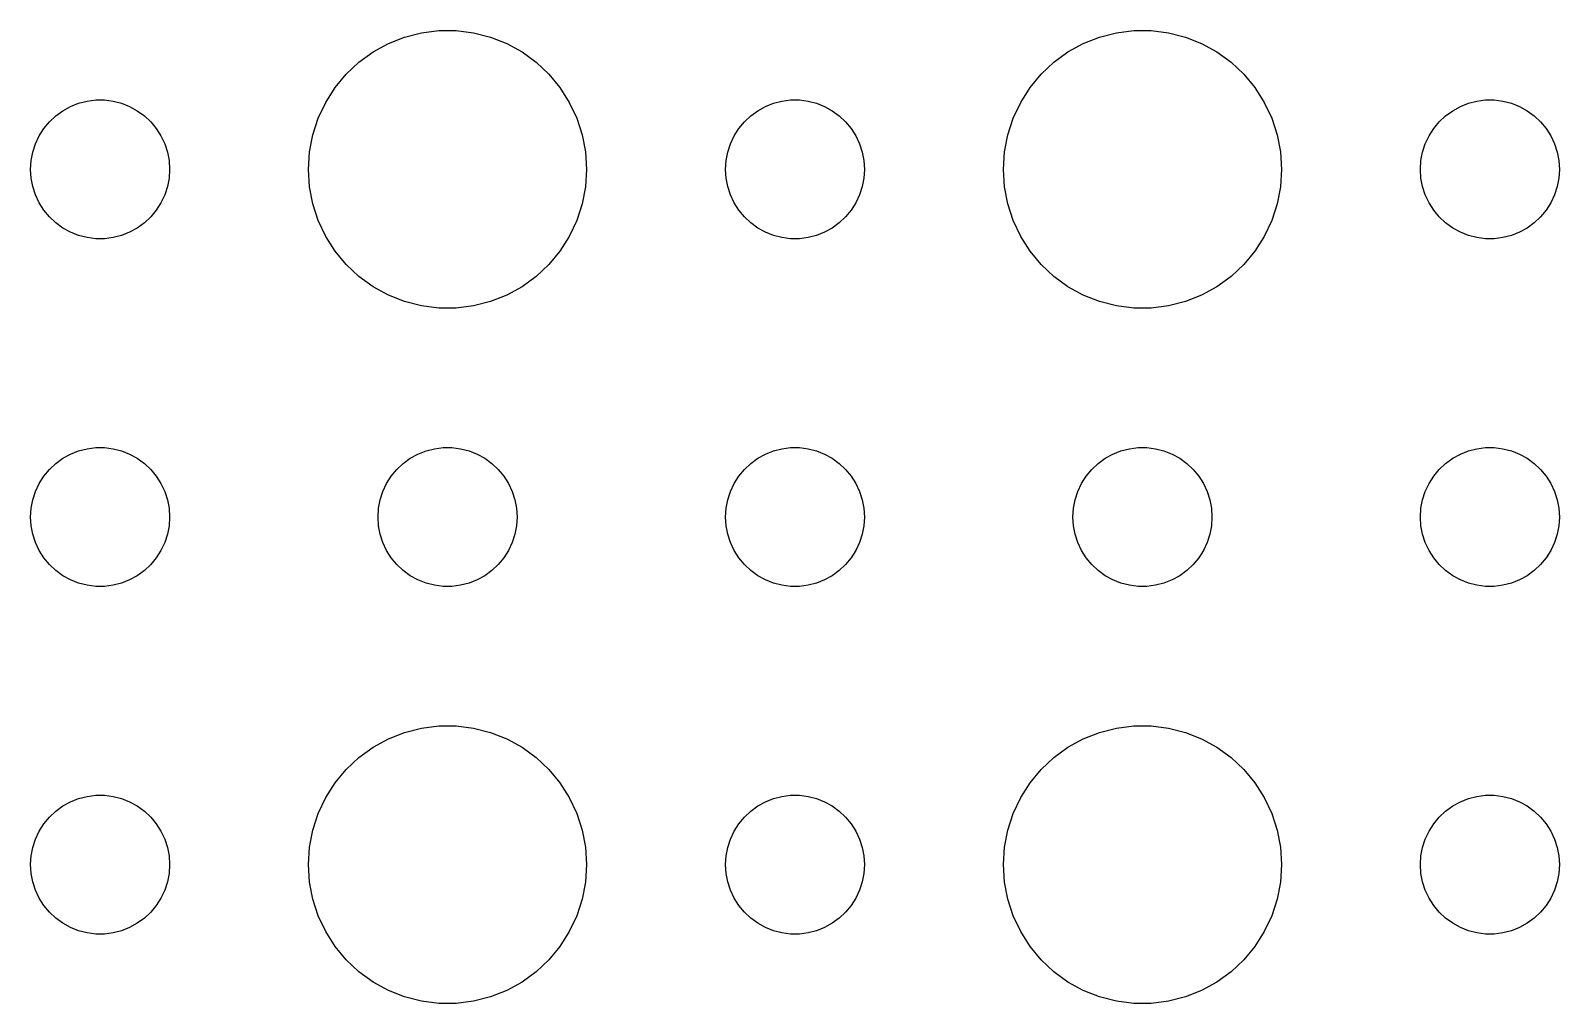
# Model space of a CAD drawing. Header units: metres. Extents: x -150 to 150, y -149 to 149.
# Drawn here: x -1.5 to 31.5, y 49.51 to 70.49 of the extents above; entities that cross this region are included whole.
import ezdxf

# ---------------------------------------------------------------- set-up
doc = ezdxf.new("R2010")
doc.units = ezdxf.units.M

msp = doc.modelspace()

# ---------------------------------------------------------------- linework, layer by layer
for p, q in [((6.22266, 70.2145), (6.57294, 70.3532)), ((6.57294, 70.3532), (6.93785, 70.4469)), ((6.93785, 70.4469), (7.31161, 70.4941)), ((7.31161, 70.4941), (7.68837, 70.4941)), ((7.68837, 70.4941), (8.06213, 70.4469)), ((8.06213, 70.4469), (8.42705, 70.3532)), ((8.42705, 70.3532), (8.77733, 70.2145)), ((21.2227, 70.2145), (21.5729, 70.3532)), ((21.5729, 70.3532), (21.9379, 70.4469)), ((21.9379, 70.4469), (22.3116, 70.4941)), ((22.3116, 70.4941), (22.6884, 70.4941)), ((22.6884, 70.4941), (23.0621, 70.4469)), ((23.0621, 70.4469), (23.427, 70.3532)), ((23.427, 70.3532), (23.7773, 70.2145)), ((5.58772, 69.8115), (5.89252, 70.033)), ((5.89252, 70.033), (6.22266, 70.2145)), ((8.77733, 70.2145), (9.10747, 70.033)), ((9.10747, 70.033), (9.41226, 69.8115)), ((20.5877, 69.8115), (20.8925, 70.033)), ((20.8925, 70.033), (21.2227, 70.2145)), ((23.7773, 70.2145), (24.1075, 70.033)), ((24.1075, 70.033), (24.4123, 69.8115)), ((5.31308, 69.5536), (5.58772, 69.8115)), ((9.41226, 69.8115), (9.6869, 69.5536)), ((20.3131, 69.5536), (20.5877, 69.8115)), ((24.4123, 69.8115), (24.6869, 69.5536)), ((5.07294, 69.2634), (5.31308, 69.5536)), ((9.6869, 69.5536), (9.92705, 69.2634)), ((20.0729, 69.2634), (20.3131, 69.5536)), ((24.6869, 69.5536), (24.927, 69.2634)), ((-0.46352, 68.9266), (-0.28107, 68.9734)), ((-0.28107, 68.9734), (-0.09418, 68.997)), ((-0.09418, 68.997), (0.09418, 68.997)), ((0.09418, 68.997), (0.28107, 68.9734)), ((0.28107, 68.9734), (0.46352, 68.9266)), ((4.87108, 68.9453), (5.07294, 69.2634)), ((9.92705, 69.2634), (10.1289, 68.9453)), ((14.5365, 68.9266), (14.7189, 68.9734)), ((14.7189, 68.9734), (14.9058, 68.997)), ((14.9058, 68.997), (15.0942, 68.997)), ((15.0942, 68.997), (15.2811, 68.9734)), ((15.2811, 68.9734), (15.4635, 68.9266)), ((19.8711, 68.9453), (20.0729, 69.2634)), ((24.927, 69.2634), (25.1289, 68.9453)), ((29.5365, 68.9266), (29.7189, 68.9734)), ((29.7189, 68.9734), (29.9058, 68.997)), ((29.9058, 68.997), (30.0942, 68.997)), ((30.0942, 68.997), (30.2811, 68.9734)), ((30.2811, 68.9734), (30.4635, 68.9266)), ((-1.09344, 68.5268), (-0.95613, 68.6558)), ((-0.95613, 68.6558), (-0.80373, 68.7665)), ((-0.80373, 68.7665), (-0.63866, 68.8572)), ((-0.63866, 68.8572), (-0.46352, 68.9266)), ((0.46352, 68.9266), (0.63866, 68.8572)), ((0.63866, 68.8572), (0.80373, 68.7665)), ((0.80373, 68.7665), (0.95613, 68.6558)), ((0.95613, 68.6558), (1.09344, 68.5268)), ((4.71066, 68.6044), (4.87108, 68.9453)), ((10.1289, 68.9453), (10.2893, 68.6044)), ((13.9065, 68.5268), (14.0439, 68.6558)), ((14.0439, 68.6558), (14.1963, 68.7665)), ((14.1963, 68.7665), (14.3613, 68.8572)), ((14.3613, 68.8572), (14.5365, 68.9266)), ((15.4635, 68.9266), (15.6387, 68.8572)), ((15.6387, 68.8572), (15.8037, 68.7665)), ((15.8037, 68.7665), (15.9561, 68.6558)), ((15.9561, 68.6558), (16.0934, 68.5268)), ((19.7107, 68.6044), (19.8711, 68.9453)), ((25.1289, 68.9453), (25.2893, 68.6044)), ((28.9065, 68.5268), (29.0439, 68.6558)), ((29.0439, 68.6558), (29.1963, 68.7665)), ((29.1963, 68.7665), (29.3613, 68.8572)), ((29.3613, 68.8572), (29.5365, 68.9266)), ((30.4635, 68.9266), (30.6387, 68.8572)), ((30.6387, 68.8572), (30.8037, 68.7665)), ((30.8037, 68.7665), (30.9561, 68.6558)), ((30.9561, 68.6558), (31.0934, 68.5268)), ((-1.31445, 68.2226), (-1.21352, 68.3817)), ((-1.21352, 68.3817), (-1.09344, 68.5268)), ((1.09344, 68.5268), (1.21352, 68.3817)), ((1.21352, 68.3817), (1.31445, 68.2226)), ((4.59424, 68.2461), (4.71066, 68.6044)), ((10.2893, 68.6044), (10.4057, 68.2461)), ((13.6855, 68.2226), (13.7865, 68.3817)), ((13.7865, 68.3817), (13.9065, 68.5268)), ((16.0934, 68.5268), (16.2135, 68.3817)), ((16.2135, 68.3817), (16.3145, 68.2226)), ((19.5942, 68.2461), (19.7107, 68.6044)), ((25.2893, 68.6044), (25.4057, 68.2461)), ((28.6855, 68.2226), (28.7865, 68.3817)), ((28.7865, 68.3817), (28.9065, 68.5268)), ((31.0934, 68.5268), (31.2135, 68.3817)), ((31.2135, 68.3817), (31.3145, 68.2226)), ((-1.45287, 67.873), (-1.39465, 68.0522)), ((-1.39465, 68.0522), (-1.31445, 68.2226)), ((1.31445, 68.2226), (1.39465, 68.0522)), ((1.39465, 68.0522), (1.45287, 67.873)), ((4.52365, 67.876), (4.59424, 68.2461)), ((10.4057, 68.2461), (10.4763, 67.876)), ((13.5471, 67.873), (13.6053, 68.0522)), ((13.6053, 68.0522), (13.6855, 68.2226)), ((16.3145, 68.2226), (16.3947, 68.0522)), ((16.3947, 68.0522), (16.4529, 67.873)), ((19.5237, 67.876), (19.5942, 68.2461)), ((25.4057, 68.2461), (25.4763, 67.876)), ((28.5471, 67.873), (28.6053, 68.0522)), ((28.6053, 68.0522), (28.6855, 68.2226)), ((31.3145, 68.2226), (31.3947, 68.0522)), ((31.3947, 68.0522), (31.4529, 67.873)), ((-1.5, 67.5), (-1.48816, 67.688)), ((-1.48816, 67.688), (-1.45287, 67.873)), ((1.45287, 67.873), (1.48816, 67.688)), ((1.48816, 67.688), (1.5, 67.5)), ((4.5, 67.5), (4.52365, 67.876)), ((10.4763, 67.876), (10.5, 67.5)), ((13.5, 67.5), (13.5118, 67.688)), ((13.5118, 67.688), (13.5471, 67.873)), ((16.4529, 67.873), (16.4882, 67.688)), ((16.4882, 67.688), (16.5, 67.5)), ((19.5, 67.5), (19.5237, 67.876)), ((25.4763, 67.876), (25.5, 67.5)), ((28.5, 67.5), (28.5118, 67.688)), ((28.5118, 67.688), (28.5471, 67.873)), ((31.4529, 67.873), (31.4882, 67.688)), ((31.4882, 67.688), (31.5, 67.5)), ((-1.48816, 67.312), (-1.5, 67.5)), ((1.5, 67.5), (1.48816, 67.312)), ((4.52365, 67.124), (4.5, 67.5)), ((10.5, 67.5), (10.4763, 67.124)), ((13.5118, 67.312), (13.5, 67.5)), ((16.5, 67.5), (16.4882, 67.312)), ((19.5237, 67.124), (19.5, 67.5)), ((25.5, 67.5), (25.4763, 67.124)), ((28.5118, 67.312), (28.5, 67.5)), ((31.5, 67.5), (31.4882, 67.312)), ((-1.45287, 67.127), (-1.48816, 67.312)), ((-1.39465, 66.9478), (-1.45287, 67.127)), ((1.45287, 67.127), (1.39465, 66.9478)), ((1.48816, 67.312), (1.45287, 67.127)), ((4.59424, 66.7539), (4.52365, 67.124)), ((10.4763, 67.124), (10.4057, 66.7539)), ((13.5471, 67.127), (13.5118, 67.312)), ((13.6053, 66.9478), (13.5471, 67.127)), ((16.4529, 67.127), (16.3947, 66.9478)), ((16.4882, 67.312), (16.4529, 67.127)), ((19.5942, 66.7539), (19.5237, 67.124)), ((25.4763, 67.124), (25.4057, 66.7539)), ((28.5471, 67.127), (28.5118, 67.312)), ((28.6053, 66.9478), (28.5471, 67.127)), ((31.4529, 67.127), (31.3947, 66.9478)), ((31.4882, 67.312), (31.4529, 67.127)), ((-1.31445, 66.7774), (-1.39465, 66.9478)), ((-1.21352, 66.6183), (-1.31445, 66.7774)), ((1.31445, 66.7774), (1.21352, 66.6183)), ((1.39465, 66.9478), (1.31445, 66.7774)), ((4.71066, 66.3956), (4.59424, 66.7539)), ((10.4057, 66.7539), (10.2893, 66.3956)), ((13.6855, 66.7774), (13.6053, 66.9478)), ((13.7865, 66.6183), (13.6855, 66.7774)), ((16.3145, 66.7774), (16.2135, 66.6183)), ((16.3947, 66.9478), (16.3145, 66.7774)), ((19.7107, 66.3956), (19.5942, 66.7539)), ((25.4057, 66.7539), (25.2893, 66.3956)), ((28.6855, 66.7774), (28.6053, 66.9478)), ((28.7865, 66.6183), (28.6855, 66.7774)), ((31.3145, 66.7774), (31.2135, 66.6183)), ((31.3947, 66.9478), (31.3145, 66.7774)), ((-1.09344, 66.4732), (-1.21352, 66.6183)), ((-0.95613, 66.3442), (-1.09344, 66.4732)), ((-0.80373, 66.2335), (-0.95613, 66.3442)), ((0.95613, 66.3442), (0.80373, 66.2335)), ((1.09344, 66.4732), (0.95613, 66.3442)), ((1.21352, 66.6183), (1.09344, 66.4732)), ((4.87108, 66.0547), (4.71066, 66.3956)), ((10.2893, 66.3956), (10.1289, 66.0547)), ((13.9065, 66.4732), (13.7865, 66.6183)), ((14.0439, 66.3442), (13.9065, 66.4732)), ((14.1963, 66.2335), (14.0439, 66.3442)), ((15.9561, 66.3442), (15.8037, 66.2335)), ((16.0934, 66.4732), (15.9561, 66.3442)), ((16.2135, 66.6183), (16.0934, 66.4732)), ((19.8711, 66.0547), (19.7107, 66.3956)), ((25.2893, 66.3956), (25.1289, 66.0547)), ((28.9065, 66.4732), (28.7865, 66.6183)), ((29.0439, 66.3442), (28.9065, 66.4732)), ((29.1963, 66.2335), (29.0439, 66.3442)), ((30.9561, 66.3442), (30.8037, 66.2335)), ((31.0934, 66.4732), (30.9561, 66.3442)), ((31.2135, 66.6183), (31.0934, 66.4732)), ((-0.63866, 66.1428), (-0.80373, 66.2335)), ((-0.46352, 66.0734), (-0.63866, 66.1428)), ((-0.28107, 66.0266), (-0.46352, 66.0734)), ((-0.09418, 66.003), (-0.28107, 66.0266)), ((0.09418, 66.003), (-0.09418, 66.003)), ((0.28107, 66.0266), (0.09418, 66.003)), ((0.46352, 66.0734), (0.28107, 66.0266)), ((0.63866, 66.1428), (0.46352, 66.0734)), ((0.80373, 66.2335), (0.63866, 66.1428)), ((5.07294, 65.7366), (4.87108, 66.0547)), ((10.1289, 66.0547), (9.92705, 65.7366)), ((14.3613, 66.1428), (14.1963, 66.2335)), ((14.5365, 66.0734), (14.3613, 66.1428)), ((14.7189, 66.0266), (14.5365, 66.0734)), ((14.9058, 66.003), (14.7189, 66.0266)), ((15.0942, 66.003), (14.9058, 66.003)), ((15.2811, 66.0266), (15.0942, 66.003)), ((15.4635, 66.0734), (15.2811, 66.0266)), ((15.6387, 66.1428), (15.4635, 66.0734)), ((15.8037, 66.2335), (15.6387, 66.1428)), ((20.0729, 65.7366), (19.8711, 66.0547)), ((25.1289, 66.0547), (24.927, 65.7366)), ((29.3613, 66.1428), (29.1963, 66.2335)), ((29.5365, 66.0734), (29.3613, 66.1428)), ((29.7189, 66.0266), (29.5365, 66.0734)), ((29.9058, 66.003), (29.7189, 66.0266)), ((30.0942, 66.003), (29.9058, 66.003)), ((30.2811, 66.0266), (30.0942, 66.003)), ((30.4635, 66.0734), (30.2811, 66.0266)), ((30.6387, 66.1428), (30.4635, 66.0734)), ((30.8037, 66.2335), (30.6387, 66.1428)), ((5.31308, 65.4464), (5.07294, 65.7366)), ((9.92705, 65.7366), (9.6869, 65.4464)), ((20.3131, 65.4464), (20.0729, 65.7366)), ((24.927, 65.7366), (24.6869, 65.4464)), ((5.58772, 65.1885), (5.31308, 65.4464)), ((9.6869, 65.4464), (9.41226, 65.1885)), ((20.5877, 65.1885), (20.3131, 65.4464)), ((24.6869, 65.4464), (24.4123, 65.1885)), ((5.89252, 64.967), (5.58772, 65.1885)), ((9.41226, 65.1885), (9.10747, 64.967)), ((20.8925, 64.967), (20.5877, 65.1885)), ((24.4123, 65.1885), (24.1075, 64.967)), ((6.22266, 64.7855), (5.89252, 64.967)), ((6.57294, 64.6468), (6.22266, 64.7855)), ((8.77733, 64.7855), (8.42705, 64.6468)), ((9.10747, 64.967), (8.77733, 64.7855)), ((21.2227, 64.7855), (20.8925, 64.967)), ((21.5729, 64.6468), (21.2227, 64.7855)), ((23.7773, 64.7855), (23.427, 64.6468)), ((24.1075, 64.967), (23.7773, 64.7855)), ((6.93785, 64.5531), (6.57294, 64.6468)), ((7.31161, 64.5059), (6.93785, 64.5531)), ((7.68837, 64.5059), (7.31161, 64.5059)), ((8.06213, 64.5531), (7.68837, 64.5059)), ((8.42705, 64.6468), (8.06213, 64.5531)), ((21.9379, 64.5531), (21.5729, 64.6468)), ((22.3116, 64.5059), (21.9379, 64.5531)), ((22.6884, 64.5059), (22.3116, 64.5059)), ((23.0621, 64.5531), (22.6884, 64.5059)), ((23.427, 64.6468), (23.0621, 64.5531)), ((-0.63866, 61.3572), (-0.46352, 61.4266)), ((-0.46352, 61.4266), (-0.28107, 61.4734)), ((-0.28107, 61.4734), (-0.09418, 61.497)), ((-0.09418, 61.497), (0.09418, 61.497)), ((0.09418, 61.497), (0.28107, 61.4734)), ((0.28107, 61.4734), (0.46352, 61.4266)), ((0.46352, 61.4266), (0.63866, 61.3572)), ((6.86133, 61.3572), (7.03647, 61.4266)), ((7.03647, 61.4266), (7.21892, 61.4734)), ((7.21892, 61.4734), (7.40581, 61.497)), ((7.40581, 61.497), (7.59418, 61.497)), ((7.59418, 61.497), (7.78107, 61.4734)), ((7.78107, 61.4734), (7.96352, 61.4266)), ((7.96352, 61.4266), (8.13866, 61.3572)), ((14.3613, 61.3572), (14.5365, 61.4266)), ((14.5365, 61.4266), (14.7189, 61.4734)), ((14.7189, 61.4734), (14.9058, 61.497)), ((14.9058, 61.497), (15.0942, 61.497)), ((15.0942, 61.497), (15.2811, 61.4734)), ((15.2811, 61.4734), (15.4635, 61.4266)), ((15.4635, 61.4266), (15.6387, 61.3572)), ((21.8613, 61.3572), (22.0365, 61.4266)), ((22.0365, 61.4266), (22.2189, 61.4734)), ((22.2189, 61.4734), (22.4058, 61.497)), ((22.4058, 61.497), (22.5942, 61.497)), ((22.5942, 61.497), (22.7811, 61.4734)), ((22.7811, 61.4734), (22.9635, 61.4266)), ((22.9635, 61.4266), (23.1387, 61.3572)), ((29.3613, 61.3572), (29.5365, 61.4266)), ((29.5365, 61.4266), (29.7189, 61.4734)), ((29.7189, 61.4734), (29.9058, 61.497)), ((29.9058, 61.497), (30.0942, 61.497)), ((30.0942, 61.497), (30.2811, 61.4734)), ((30.2811, 61.4734), (30.4635, 61.4266)), ((30.4635, 61.4266), (30.6387, 61.3572)), ((-1.09344, 61.0268), (-0.95613, 61.1558)), ((-0.95613, 61.1558), (-0.80373, 61.2665)), ((-0.80373, 61.2665), (-0.63866, 61.3572)), ((0.63866, 61.3572), (0.80373, 61.2665)), ((0.80373, 61.2665), (0.95613, 61.1558)), ((0.95613, 61.1558), (1.09344, 61.0268)), ((6.40654, 61.0268), (6.54385, 61.1558)), ((6.54385, 61.1558), (6.69626, 61.2665)), ((6.69626, 61.2665), (6.86133, 61.3572)), ((8.13866, 61.3572), (8.30373, 61.2665)), ((8.30373, 61.2665), (8.45613, 61.1558)), ((8.45613, 61.1558), (8.59344, 61.0268)), ((13.9065, 61.0268), (14.0439, 61.1558)), ((14.0439, 61.1558), (14.1963, 61.2665)), ((14.1963, 61.2665), (14.3613, 61.3572)), ((15.6387, 61.3572), (15.8037, 61.2665)), ((15.8037, 61.2665), (15.9561, 61.1558)), ((15.9561, 61.1558), (16.0934, 61.0268)), ((21.4065, 61.0268), (21.5439, 61.1558)), ((21.5439, 61.1558), (21.6963, 61.2665)), ((21.6963, 61.2665), (21.8613, 61.3572)), ((23.1387, 61.3572), (23.3037, 61.2665)), ((23.3037, 61.2665), (23.4561, 61.1558)), ((23.4561, 61.1558), (23.5934, 61.0268)), ((28.9065, 61.0268), (29.0439, 61.1558)), ((29.0439, 61.1558), (29.1963, 61.2665)), ((29.1963, 61.2665), (29.3613, 61.3572)), ((30.6387, 61.3572), (30.8037, 61.2665)), ((30.8037, 61.2665), (30.9561, 61.1558)), ((30.9561, 61.1558), (31.0934, 61.0268)), ((-1.39465, 60.5522), (-1.31445, 60.7226)), ((-1.31445, 60.7226), (-1.21352, 60.8817)), ((-1.21352, 60.8817), (-1.09344, 61.0268)), ((1.09344, 61.0268), (1.21352, 60.8817)), ((1.21352, 60.8817), (1.31445, 60.7226)), ((1.31445, 60.7226), (1.39465, 60.5522)), ((6.10533, 60.5522), (6.18553, 60.7226)), ((6.18553, 60.7226), (6.28647, 60.8817)), ((6.28647, 60.8817), (6.40654, 61.0268)), ((8.59344, 61.0268), (8.71352, 60.8817)), ((8.71352, 60.8817), (8.81445, 60.7226)), ((8.81445, 60.7226), (8.89465, 60.5522)), ((13.6053, 60.5522), (13.6855, 60.7226)), ((13.6855, 60.7226), (13.7865, 60.8817)), ((13.7865, 60.8817), (13.9065, 61.0268)), ((16.0934, 61.0268), (16.2135, 60.8817)), ((16.2135, 60.8817), (16.3145, 60.7226)), ((16.3145, 60.7226), (16.3947, 60.5522)), ((21.1053, 60.5522), (21.1855, 60.7226)), ((21.1855, 60.7226), (21.2865, 60.8817)), ((21.2865, 60.8817), (21.4065, 61.0268)), ((23.5934, 61.0268), (23.7135, 60.8817)), ((23.7135, 60.8817), (23.8145, 60.7226)), ((23.8145, 60.7226), (23.8947, 60.5522)), ((28.6053, 60.5522), (28.6855, 60.7226)), ((28.6855, 60.7226), (28.7865, 60.8817)), ((28.7865, 60.8817), (28.9065, 61.0268)), ((31.0934, 61.0268), (31.2135, 60.8817)), ((31.2135, 60.8817), (31.3145, 60.7226)), ((31.3145, 60.7226), (31.3947, 60.5522)), ((-1.45287, 60.373), (-1.39465, 60.5522)), ((1.39465, 60.5522), (1.45287, 60.373)), ((6.04712, 60.373), (6.10533, 60.5522)), ((8.89465, 60.5522), (8.95287, 60.373)), ((13.5471, 60.373), (13.6053, 60.5522)), ((16.3947, 60.5522), (16.4529, 60.373)), ((21.0471, 60.373), (21.1053, 60.5522)), ((23.8947, 60.5522), (23.9529, 60.373)), ((28.5471, 60.373), (28.6053, 60.5522)), ((31.3947, 60.5522), (31.4529, 60.373)), ((-1.5, 60), (-1.48816, 60.188)), ((-1.48816, 60.188), (-1.45287, 60.373)), ((1.45287, 60.373), (1.48816, 60.188)), ((1.48816, 60.188), (1.5, 60)), ((6, 60), (6.01183, 60.188)), ((6.01183, 60.188), (6.04712, 60.373)), ((8.95287, 60.373), (8.98816, 60.188)), ((8.98816, 60.188), (9, 60)), ((13.5, 60), (13.5118, 60.188)), ((13.5118, 60.188), (13.5471, 60.373)), ((16.4529, 60.373), (16.4882, 60.188)), ((16.4882, 60.188), (16.5, 60)), ((21, 60), (21.0118, 60.188)), ((21.0118, 60.188), (21.0471, 60.373)), ((23.9529, 60.373), (23.9882, 60.188)), ((23.9882, 60.188), (24, 60)), ((28.5, 60), (28.5118, 60.188)), ((28.5118, 60.188), (28.5471, 60.373)), ((31.4529, 60.373), (31.4882, 60.188)), ((31.4882, 60.188), (31.5, 60)), ((-1.48816, 59.812), (-1.5, 60)), ((-1.45287, 59.627), (-1.48816, 59.812)), ((1.48816, 59.812), (1.45287, 59.627)), ((1.5, 60), (1.48816, 59.812)), ((6.01183, 59.812), (6, 60)), ((6.04712, 59.627), (6.01183, 59.812)), ((8.98816, 59.812), (8.95287, 59.627)), ((9, 60), (8.98816, 59.812)), ((13.5118, 59.812), (13.5, 60)), ((13.5471, 59.627), (13.5118, 59.812)), ((16.4882, 59.812), (16.4529, 59.627)), ((16.5, 60), (16.4882, 59.812)), ((21.0118, 59.812), (21, 60)), ((21.0471, 59.627), (21.0118, 59.812)), ((23.9882, 59.812), (23.9529, 59.627)), ((24, 60), (23.9882, 59.812)), ((28.5118, 59.812), (28.5, 60)), ((28.5471, 59.627), (28.5118, 59.812)), ((31.4882, 59.812), (31.4529, 59.627)), ((31.5, 60), (31.4882, 59.812)), ((-1.39465, 59.4478), (-1.45287, 59.627)), ((-1.31445, 59.2774), (-1.39465, 59.4478)), ((1.39465, 59.4478), (1.31445, 59.2774)), ((1.45287, 59.627), (1.39465, 59.4478)), ((6.10533, 59.4478), (6.04712, 59.627)), ((6.18553, 59.2774), (6.10533, 59.4478)), ((8.89465, 59.4478), (8.81445, 59.2774)), ((8.95287, 59.627), (8.89465, 59.4478)), ((13.6053, 59.4478), (13.5471, 59.627)), ((13.6855, 59.2774), (13.6053, 59.4478)), ((16.3947, 59.4478), (16.3145, 59.2774)), ((16.4529, 59.627), (16.3947, 59.4478)), ((21.1053, 59.4478), (21.0471, 59.627)), ((21.1855, 59.2774), (21.1053, 59.4478)), ((23.8947, 59.4478), (23.8145, 59.2774)), ((23.9529, 59.627), (23.8947, 59.4478)), ((28.6053, 59.4478), (28.5471, 59.627)), ((28.6855, 59.2774), (28.6053, 59.4478)), ((31.3947, 59.4478), (31.3145, 59.2774)), ((31.4529, 59.627), (31.3947, 59.4478)), ((-1.21352, 59.1183), (-1.31445, 59.2774)), ((-1.09344, 58.9732), (-1.21352, 59.1183)), ((1.21352, 59.1183), (1.09344, 58.9732)), ((1.31445, 59.2774), (1.21352, 59.1183)), ((6.28647, 59.1183), (6.18553, 59.2774)), ((6.40654, 58.9732), (6.28647, 59.1183)), ((8.71352, 59.1183), (8.59344, 58.9732)), ((8.81445, 59.2774), (8.71352, 59.1183)), ((13.7865, 59.1183), (13.6855, 59.2774)), ((13.9065, 58.9732), (13.7865, 59.1183)), ((16.2135, 59.1183), (16.0934, 58.9732)), ((16.3145, 59.2774), (16.2135, 59.1183)), ((21.2865, 59.1183), (21.1855, 59.2774)), ((21.4065, 58.9732), (21.2865, 59.1183)), ((23.7135, 59.1183), (23.5934, 58.9732)), ((23.8145, 59.2774), (23.7135, 59.1183)), ((28.7865, 59.1183), (28.6855, 59.2774)), ((28.9065, 58.9732), (28.7865, 59.1183)), ((31.2135, 59.1183), (31.0934, 58.9732)), ((31.3145, 59.2774), (31.2135, 59.1183)), ((-0.95613, 58.8442), (-1.09344, 58.9732)), ((-0.80373, 58.7335), (-0.95613, 58.8442)), ((0.95613, 58.8442), (0.80373, 58.7335)), ((1.09344, 58.9732), (0.95613, 58.8442)), ((6.54385, 58.8442), (6.40654, 58.9732)), ((6.69626, 58.7335), (6.54385, 58.8442)), ((8.45613, 58.8442), (8.30373, 58.7335)), ((8.59344, 58.9732), (8.45613, 58.8442)), ((14.0439, 58.8442), (13.9065, 58.9732)), ((14.1963, 58.7335), (14.0439, 58.8442)), ((15.9561, 58.8442), (15.8037, 58.7335)), ((16.0934, 58.9732), (15.9561, 58.8442)), ((21.5439, 58.8442), (21.4065, 58.9732)), ((21.6963, 58.7335), (21.5439, 58.8442)), ((23.4561, 58.8442), (23.3037, 58.7335)), ((23.5934, 58.9732), (23.4561, 58.8442)), ((29.0439, 58.8442), (28.9065, 58.9732)), ((29.1963, 58.7335), (29.0439, 58.8442)), ((30.9561, 58.8442), (30.8037, 58.7335)), ((31.0934, 58.9732), (30.9561, 58.8442)), ((-0.63866, 58.6428), (-0.80373, 58.7335)), ((-0.46352, 58.5734), (-0.63866, 58.6428)), ((-0.28107, 58.5266), (-0.46352, 58.5734)), ((-0.09418, 58.503), (-0.28107, 58.5266)), ((0.09418, 58.503), (-0.09418, 58.503)), ((0.28107, 58.5266), (0.09418, 58.503)), ((0.46352, 58.5734), (0.28107, 58.5266)), ((0.63866, 58.6428), (0.46352, 58.5734)), ((0.80373, 58.7335), (0.63866, 58.6428)), ((6.86133, 58.6428), (6.69626, 58.7335)), ((7.03647, 58.5734), (6.86133, 58.6428)), ((7.21892, 58.5266), (7.03647, 58.5734)), ((7.40581, 58.503), (7.21892, 58.5266)), ((7.59418, 58.503), (7.40581, 58.503)), ((7.78107, 58.5266), (7.59418, 58.503)), ((7.96352, 58.5734), (7.78107, 58.5266)), ((8.13866, 58.6428), (7.96352, 58.5734)), ((8.30373, 58.7335), (8.13866, 58.6428)), ((14.3613, 58.6428), (14.1963, 58.7335)), ((14.5365, 58.5734), (14.3613, 58.6428)), ((14.7189, 58.5266), (14.5365, 58.5734)), ((14.9058, 58.503), (14.7189, 58.5266)), ((15.0942, 58.503), (14.9058, 58.503)), ((15.2811, 58.5266), (15.0942, 58.503)), ((15.4635, 58.5734), (15.2811, 58.5266)), ((15.6387, 58.6428), (15.4635, 58.5734)), ((15.8037, 58.7335), (15.6387, 58.6428)), ((21.8613, 58.6428), (21.6963, 58.7335)), ((22.0365, 58.5734), (21.8613, 58.6428)), ((22.2189, 58.5266), (22.0365, 58.5734)), ((22.4058, 58.503), (22.2189, 58.5266)), ((22.5942, 58.503), (22.4058, 58.503)), ((22.7811, 58.5266), (22.5942, 58.503)), ((22.9635, 58.5734), (22.7811, 58.5266)), ((23.1387, 58.6428), (22.9635, 58.5734)), ((23.3037, 58.7335), (23.1387, 58.6428)), ((29.3613, 58.6428), (29.1963, 58.7335)), ((29.5365, 58.5734), (29.3613, 58.6428)), ((29.7189, 58.5266), (29.5365, 58.5734)), ((29.9058, 58.503), (29.7189, 58.5266)), ((30.0942, 58.503), (29.9058, 58.503)), ((30.2811, 58.5266), (30.0942, 58.503)), ((30.4635, 58.5734), (30.2811, 58.5266)), ((30.6387, 58.6428), (30.4635, 58.5734)), ((30.8037, 58.7335), (30.6387, 58.6428)), ((6.57294, 55.3532), (6.93785, 55.4469)), ((6.93785, 55.4469), (7.31161, 55.4941)), ((7.31161, 55.4941), (7.68837, 55.4941)), ((7.68837, 55.4941), (8.06213, 55.4469)), ((8.06213, 55.4469), (8.42705, 55.3532)), ((21.5729, 55.3532), (21.9379, 55.4469)), ((21.9379, 55.4469), (22.3116, 55.4941)), ((22.3116, 55.4941), (22.6884, 55.4941)), ((22.6884, 55.4941), (23.0621, 55.4469)), ((23.0621, 55.4469), (23.427, 55.3532)), ((5.89252, 55.033), (6.22266, 55.2145)), ((6.22266, 55.2145), (6.57294, 55.3532)), ((8.42705, 55.3532), (8.77733, 55.2145)), ((8.77733, 55.2145), (9.10747, 55.033)), ((20.8925, 55.033), (21.2227, 55.2145)), ((21.2227, 55.2145), (21.5729, 55.3532)), ((23.427, 55.3532), (23.7773, 55.2145)), ((23.7773, 55.2145), (24.1075, 55.033)), ((5.31308, 54.5536), (5.58772, 54.8115)), ((5.58772, 54.8115), (5.89252, 55.033)), ((9.10747, 55.033), (9.41226, 54.8115)), ((9.41226, 54.8115), (9.6869, 54.5536)), ((20.3131, 54.5536), (20.5877, 54.8115)), ((20.5877, 54.8115), (20.8925, 55.033)), ((24.1075, 55.033), (24.4123, 54.8115)), ((24.4123, 54.8115), (24.6869, 54.5536)), ((5.07294, 54.2634), (5.31308, 54.5536)), ((9.6869, 54.5536), (9.92705, 54.2634)), ((20.0729, 54.2634), (20.3131, 54.5536)), ((24.6869, 54.5536), (24.927, 54.2634)), ((4.87108, 53.9453), (5.07294, 54.2634)), ((9.92705, 54.2634), (10.1289, 53.9453)), ((19.8711, 53.9453), (20.0729, 54.2634)), ((24.927, 54.2634), (25.1289, 53.9453)), ((-0.80373, 53.7665), (-0.63866, 53.8572)), ((-0.63866, 53.8572), (-0.46352, 53.9266)), ((-0.46352, 53.9266), (-0.28107, 53.9734)), ((-0.28107, 53.9734), (-0.09418, 53.997)), ((-0.09418, 53.997), (0.09418, 53.997)), ((0.09418, 53.997), (0.28107, 53.9734)), ((0.28107, 53.9734), (0.46352, 53.9266)), ((0.46352, 53.9266), (0.63866, 53.8572)), ((0.63866, 53.8572), (0.80373, 53.7665)), ((4.71066, 53.6044), (4.87108, 53.9453)), ((10.1289, 53.9453), (10.2893, 53.6044)), ((14.1963, 53.7665), (14.3613, 53.8572)), ((14.3613, 53.8572), (14.5365, 53.9266)), ((14.5365, 53.9266), (14.7189, 53.9734)), ((14.7189, 53.9734), (14.9058, 53.997)), ((14.9058, 53.997), (15.0942, 53.997)), ((15.0942, 53.997), (15.2811, 53.9734)), ((15.2811, 53.9734), (15.4635, 53.9266)), ((15.4635, 53.9266), (15.6387, 53.8572)), ((15.6387, 53.8572), (15.8037, 53.7665)), ((19.7107, 53.6044), (19.8711, 53.9453)), ((25.1289, 53.9453), (25.2893, 53.6044)), ((29.1963, 53.7665), (29.3613, 53.8572)), ((29.3613, 53.8572), (29.5365, 53.9266)), ((29.5365, 53.9266), (29.7189, 53.9734)), ((29.7189, 53.9734), (29.9058, 53.997)), ((29.9058, 53.997), (30.0942, 53.997)), ((30.0942, 53.997), (30.2811, 53.9734)), ((30.2811, 53.9734), (30.4635, 53.9266)), ((30.4635, 53.9266), (30.6387, 53.8572)), ((30.6387, 53.8572), (30.8037, 53.7665)), ((-1.21352, 53.3817), (-1.09344, 53.5268)), ((-1.09344, 53.5268), (-0.95613, 53.6558)), ((-0.95613, 53.6558), (-0.80373, 53.7665)), ((0.80373, 53.7665), (0.95613, 53.6558)), ((0.95613, 53.6558), (1.09344, 53.5268)), ((1.09344, 53.5268), (1.21352, 53.3817)), ((4.59424, 53.2461), (4.71066, 53.6044)), ((10.2893, 53.6044), (10.4057, 53.2461)), ((13.7865, 53.3817), (13.9065, 53.5268)), ((13.9065, 53.5268), (14.0439, 53.6558)), ((14.0439, 53.6558), (14.1963, 53.7665)), ((15.8037, 53.7665), (15.9561, 53.6558)), ((15.9561, 53.6558), (16.0934, 53.5268)), ((16.0934, 53.5268), (16.2135, 53.3817)), ((19.5942, 53.2461), (19.7107, 53.6044)), ((25.2893, 53.6044), (25.4057, 53.2461)), ((28.7865, 53.3817), (28.9065, 53.5268)), ((28.9065, 53.5268), (29.0439, 53.6558)), ((29.0439, 53.6558), (29.1963, 53.7665)), ((30.8037, 53.7665), (30.9561, 53.6558)), ((30.9561, 53.6558), (31.0934, 53.5268)), ((31.0934, 53.5268), (31.2135, 53.3817)), ((-1.39465, 53.0522), (-1.31445, 53.2226)), ((-1.31445, 53.2226), (-1.21352, 53.3817)), ((1.21352, 53.3817), (1.31445, 53.2226)), ((1.31445, 53.2226), (1.39465, 53.0522)), ((4.52365, 52.876), (4.59424, 53.2461)), ((10.4057, 53.2461), (10.4763, 52.876)), ((13.6053, 53.0522), (13.6855, 53.2226)), ((13.6855, 53.2226), (13.7865, 53.3817)), ((16.2135, 53.3817), (16.3145, 53.2226)), ((16.3145, 53.2226), (16.3947, 53.0522)), ((19.5237, 52.876), (19.5942, 53.2461)), ((25.4057, 53.2461), (25.4763, 52.876)), ((28.6053, 53.0522), (28.6855, 53.2226)), ((28.6855, 53.2226), (28.7865, 53.3817)), ((31.2135, 53.3817), (31.3145, 53.2226)), ((31.3145, 53.2226), (31.3947, 53.0522)), ((-1.48816, 52.688), (-1.45287, 52.873)), ((-1.45287, 52.873), (-1.39465, 53.0522)), ((1.39465, 53.0522), (1.45287, 52.873)), ((1.45287, 52.873), (1.48816, 52.688)), ((4.5, 52.5), (4.52365, 52.876)), ((10.4763, 52.876), (10.5, 52.5)), ((13.5118, 52.688), (13.5471, 52.873)), ((13.5471, 52.873), (13.6053, 53.0522)), ((16.3947, 53.0522), (16.4529, 52.873)), ((16.4529, 52.873), (16.4882, 52.688)), ((19.5, 52.5), (19.5237, 52.876)), ((25.4763, 52.876), (25.5, 52.5)), ((28.5118, 52.688), (28.5471, 52.873)), ((28.5471, 52.873), (28.6053, 53.0522)), ((31.3947, 53.0522), (31.4529, 52.873)), ((31.4529, 52.873), (31.4882, 52.688)), ((-1.5, 52.5), (-1.48816, 52.688)), ((-1.48816, 52.312), (-1.5, 52.5)), ((1.48816, 52.688), (1.5, 52.5)), ((1.5, 52.5), (1.48816, 52.312)), ((4.52365, 52.124), (4.5, 52.5)), ((10.5, 52.5), (10.4763, 52.124)), ((13.5, 52.5), (13.5118, 52.688)), ((13.5118, 52.312), (13.5, 52.5)), ((16.4882, 52.688), (16.5, 52.5)), ((16.5, 52.5), (16.4882, 52.312)), ((19.5237, 52.124), (19.5, 52.5)), ((25.5, 52.5), (25.4763, 52.124)), ((28.5, 52.5), (28.5118, 52.688)), ((28.5118, 52.312), (28.5, 52.5)), ((31.4882, 52.688), (31.5, 52.5)), ((31.5, 52.5), (31.4882, 52.312)), ((-1.45287, 52.127), (-1.48816, 52.312)), ((1.48816, 52.312), (1.45287, 52.127)), ((13.5471, 52.127), (13.5118, 52.312)), ((16.4882, 52.312), (16.4529, 52.127)), ((28.5471, 52.127), (28.5118, 52.312)), ((31.4882, 52.312), (31.4529, 52.127)), ((-1.39465, 51.9478), (-1.45287, 52.127)), ((-1.31445, 51.7774), (-1.39465, 51.9478)), ((1.39465, 51.9478), (1.31445, 51.7774)), ((1.45287, 52.127), (1.39465, 51.9478)), ((4.59424, 51.7539), (4.52365, 52.124)), ((10.4763, 52.124), (10.4057, 51.7539)), ((13.6053, 51.9478), (13.5471, 52.127)), ((13.6855, 51.7774), (13.6053, 51.9478)), ((16.3947, 51.9478), (16.3145, 51.7774)), ((16.4529, 52.127), (16.3947, 51.9478)), ((19.5942, 51.7539), (19.5237, 52.124)), ((25.4763, 52.124), (25.4057, 51.7539)), ((28.6053, 51.9478), (28.5471, 52.127)), ((28.6855, 51.7774), (28.6053, 51.9478)), ((31.3947, 51.9478), (31.3145, 51.7774)), ((31.4529, 52.127), (31.3947, 51.9478)), ((-1.21352, 51.6183), (-1.31445, 51.7774)), ((-1.09344, 51.4732), (-1.21352, 51.6183)), ((1.21352, 51.6183), (1.09344, 51.4732)), ((1.31445, 51.7774), (1.21352, 51.6183)), ((4.71066, 51.3956), (4.59424, 51.7539)), ((10.4057, 51.7539), (10.2893, 51.3956)), ((13.7865, 51.6183), (13.6855, 51.7774)), ((13.9065, 51.4732), (13.7865, 51.6183)), ((16.2135, 51.6183), (16.0934, 51.4732)), ((16.3145, 51.7774), (16.2135, 51.6183)), ((19.7107, 51.3956), (19.5942, 51.7539)), ((25.4057, 51.7539), (25.2893, 51.3956)), ((28.7865, 51.6183), (28.6855, 51.7774)), ((28.9065, 51.4732), (28.7865, 51.6183)), ((31.2135, 51.6183), (31.0934, 51.4732)), ((31.3145, 51.7774), (31.2135, 51.6183)), ((-0.95613, 51.3442), (-1.09344, 51.4732)), ((-0.80373, 51.2335), (-0.95613, 51.3442)), ((-0.63866, 51.1428), (-0.80373, 51.2335)), ((0.80373, 51.2335), (0.63866, 51.1428)), ((0.95613, 51.3442), (0.80373, 51.2335)), ((1.09344, 51.4732), (0.95613, 51.3442)), ((4.87108, 51.0547), (4.71066, 51.3956)), ((10.2893, 51.3956), (10.1289, 51.0547)), ((14.0439, 51.3442), (13.9065, 51.4732)), ((14.1963, 51.2335), (14.0439, 51.3442)), ((14.3613, 51.1428), (14.1963, 51.2335)), ((15.8037, 51.2335), (15.6387, 51.1428)), ((15.9561, 51.3442), (15.8037, 51.2335)), ((16.0934, 51.4732), (15.9561, 51.3442)), ((19.8711, 51.0547), (19.7107, 51.3956)), ((25.2893, 51.3956), (25.1289, 51.0547)), ((29.0439, 51.3442), (28.9065, 51.4732)), ((29.1963, 51.2335), (29.0439, 51.3442)), ((29.3613, 51.1428), (29.1963, 51.2335)), ((30.8037, 51.2335), (30.6387, 51.1428)), ((30.9561, 51.3442), (30.8037, 51.2335)), ((31.0934, 51.4732), (30.9561, 51.3442)), ((-0.46352, 51.0734), (-0.63866, 51.1428)), ((-0.28107, 51.0266), (-0.46352, 51.0734)), ((-0.09418, 51.003), (-0.28107, 51.0266)), ((0.09418, 51.003), (-0.09418, 51.003)), ((0.28107, 51.0266), (0.09418, 51.003)), ((0.46352, 51.0734), (0.28107, 51.0266)), ((0.63866, 51.1428), (0.46352, 51.0734)), ((5.07294, 50.7366), (4.87108, 51.0547)), ((10.1289, 51.0547), (9.92705, 50.7366)), ((14.5365, 51.0734), (14.3613, 51.1428)), ((14.7189, 51.0266), (14.5365, 51.0734)), ((14.9058, 51.003), (14.7189, 51.0266)), ((15.0942, 51.003), (14.9058, 51.003)), ((15.2811, 51.0266), (15.0942, 51.003)), ((15.4635, 51.0734), (15.2811, 51.0266)), ((15.6387, 51.1428), (15.4635, 51.0734)), ((20.0729, 50.7366), (19.8711, 51.0547)), ((25.1289, 51.0547), (24.927, 50.7366)), ((29.5365, 51.0734), (29.3613, 51.1428)), ((29.7189, 51.0266), (29.5365, 51.0734)), ((29.9058, 51.003), (29.7189, 51.0266)), ((30.0942, 51.003), (29.9058, 51.003)), ((30.2811, 51.0266), (30.0942, 51.003)), ((30.4635, 51.0734), (30.2811, 51.0266)), ((30.6387, 51.1428), (30.4635, 51.0734)), ((5.31308, 50.4464), (5.07294, 50.7366)), ((9.92705, 50.7366), (9.6869, 50.4464)), ((20.3131, 50.4464), (20.0729, 50.7366)), ((24.927, 50.7366), (24.6869, 50.4464)), ((5.58772, 50.1885), (5.31308, 50.4464)), ((5.89252, 49.967), (5.58772, 50.1885)), ((9.41226, 50.1885), (9.10747, 49.967)), ((9.6869, 50.4464), (9.41226, 50.1885)), ((20.5877, 50.1885), (20.3131, 50.4464)), ((20.8925, 49.967), (20.5877, 50.1885)), ((24.4123, 50.1885), (24.1075, 49.967)), ((24.6869, 50.4464), (24.4123, 50.1885)), ((6.22266, 49.7855), (5.89252, 49.967)), ((9.10747, 49.967), (8.77733, 49.7855)), ((21.2227, 49.7855), (20.8925, 49.967)), ((24.1075, 49.967), (23.7773, 49.7855)), ((6.57294, 49.6468), (6.22266, 49.7855)), ((6.93785, 49.5531), (6.57294, 49.6468)), ((7.31161, 49.5059), (6.93785, 49.5531)), ((7.68837, 49.5059), (7.31161, 49.5059)), ((8.06213, 49.5531), (7.68837, 49.5059)), ((8.42705, 49.6468), (8.06213, 49.5531)), ((8.77733, 49.7855), (8.42705, 49.6468)), ((21.5729, 49.6468), (21.2227, 49.7855)), ((21.9379, 49.5531), (21.5729, 49.6468)), ((22.3116, 49.5059), (21.9379, 49.5531)), ((22.6884, 49.5059), (22.3116, 49.5059)), ((23.0621, 49.5531), (22.6884, 49.5059)), ((23.427, 49.6468), (23.0621, 49.5531)), ((23.7773, 49.7855), (23.427, 49.6468))]:
    msp.add_line(p, q)

doc.saveas('drawing.dxf')
